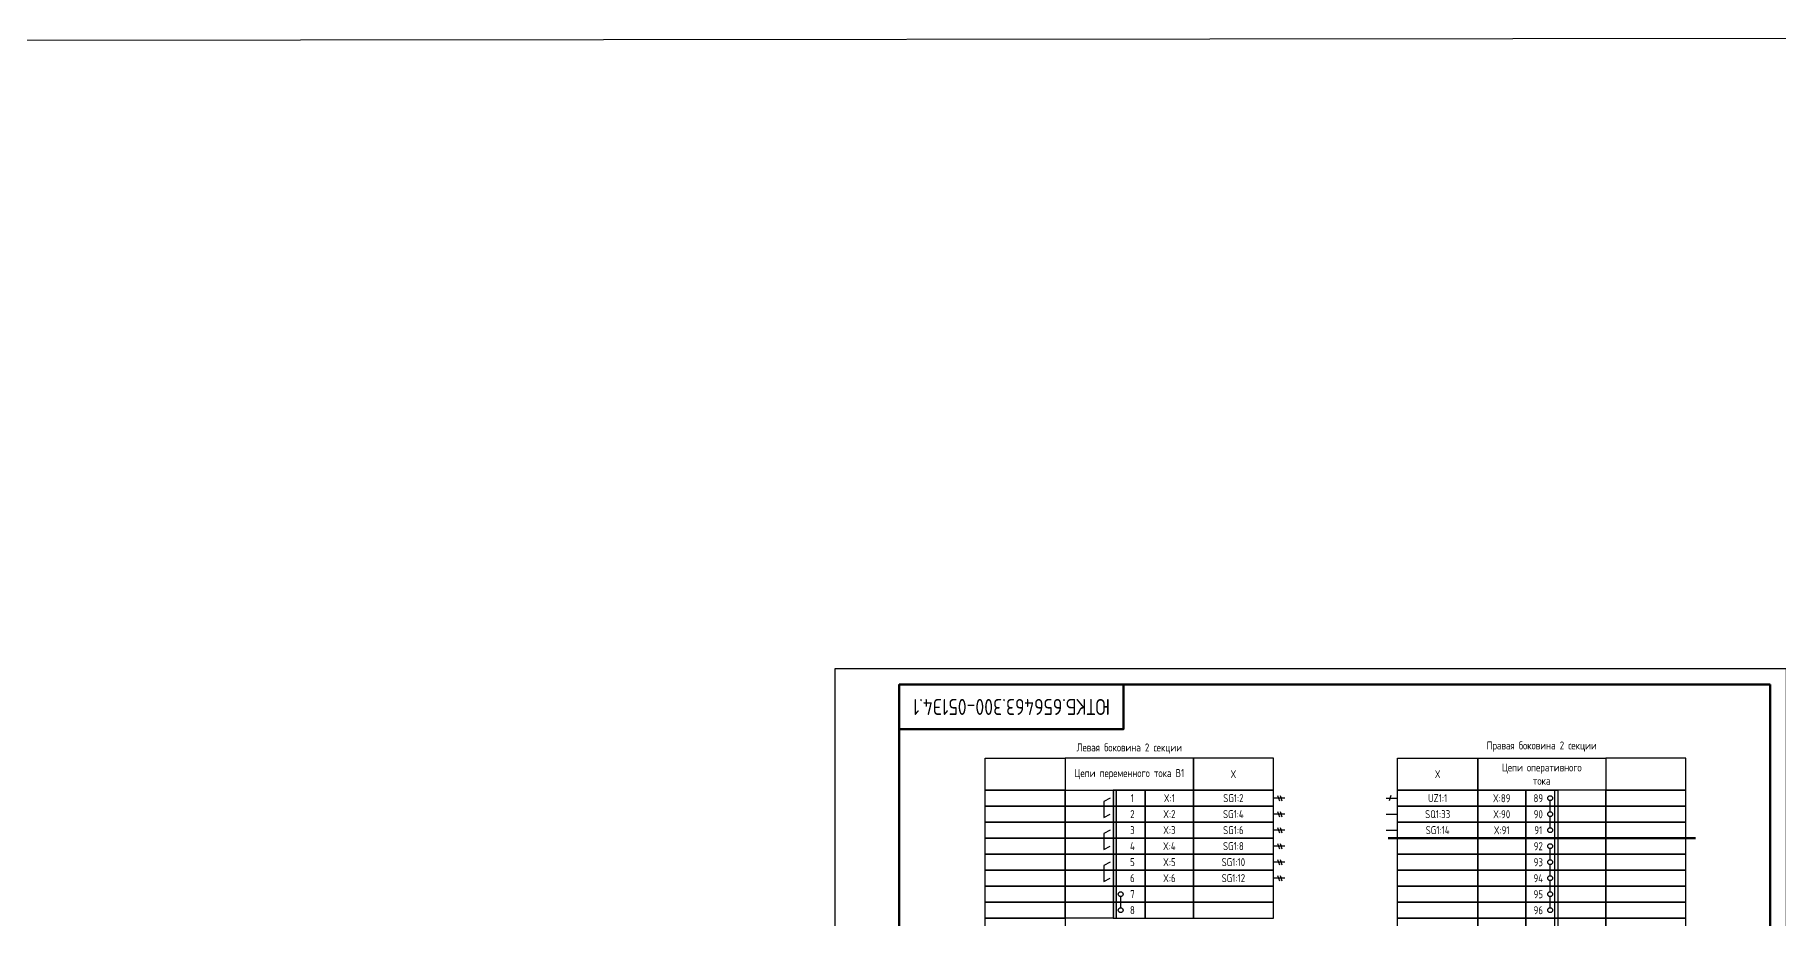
# Model space of a CAD drawing. Header units: millimetres. Extents: x -1043 to 5194, y -96 to 618.
# Drawn here: x 3530 to 4074, y 342 to 618 of the extents above; entities that cross this region are included whole.
import ezdxf

# ---------------------------------------------------------------- set-up
doc = ezdxf.new("R2010")
doc.units = ezdxf.units.MM
doc.styles.add('Gost_type_A', font='GOST_A.TTF')

# ---------------------------------------------------------------- blocks, each defined once
blk = doc.blocks.new('Штамп угловой верхний')
at = {"lineweight": 50}
blk.add_lwpolyline([(0, 0), (70, 0), (70, -14), (0, -14)], close=True, dxfattribs=at)

msp = doc.modelspace()

# ---------------------------------------------------------------- hatches: boundary and pattern name
h = msp.add_hatch(color=256)
h.dxf.hatch_style = 1
h.paths.add_polyline_path([(3866.84, 382), (3867.84, 382), (3867.84, 342), (3866.84, 342)])

# ---------------------------------------------------------------- linework, layer by layer
for p, q in [((3920.46, 379.5), (3916.84, 379.5)), ((3918.13, 380.31), (3918.71, 378.69)), ((3918.93, 380.31), (3919.5, 378.69)), ((3952.03, 379.5), (3955.65, 379.5)), ((3953.56, 380.31), (3952.98, 378.69)), ((3920.46, 374.5), (3916.84, 374.5)), ((3918.13, 375.31), (3918.71, 373.69)), ((3918.13, 370.31), (3918.71, 368.69)), ((3918.93, 375.31), (3919.5, 373.69)), ((3918.93, 370.31), (3919.5, 368.69)), ((3952.03, 374.5), (3955.65, 374.5)), ((3920.46, 369.5), (3916.84, 369.5)), ((3918.13, 365.31), (3918.71, 363.69)), ((3918.93, 365.31), (3919.5, 363.69)), ((3952.03, 369.5), (3955.65, 369.5)), ((3920.46, 364.5), (3916.84, 364.5)), ((3920.46, 359.5), (3916.84, 359.5)), ((3918.13, 360.31), (3918.71, 358.69)), ((3918.93, 360.31), (3919.5, 358.69)), ((3920.46, 354.5), (3916.84, 354.5)), ((3918.13, 355.31), (3918.71, 353.69)), ((3918.93, 355.31), (3919.5, 353.69)), ((3869.14, 345.25), (3869.14, 348.75))]:
    msp.add_line(p, q)
at = {"lineweight": -2}
for p, q in [((4003.28, 375.25), (4003.28, 378.75)), ((4003.28, 370.25), (4003.28, 373.75)), ((4003.28, 360.25), (4003.28, 363.75)), ((4003.28, 355.25), (4003.28, 358.75)), ((4003.28, 350.25), (4003.28, 353.75)), ((4003.28, 345.25), (4003.28, 348.75))]:
    msp.add_line(p, q, dxfattribs=at)
at = {"lineweight": 50}
msp.add_line((3952.65, 367), (4048.65, 367), dxfattribs=at)
for points in [[(-1042.57, 612), (5193.89, 618), (5193.89, -90), (-1042.57, -96)], [(4077, 420), (4077, 0), (3780, 0), (3780, 420)], [(3826.84, 392), (3851.84, 392), (3851.84, 382), (3826.84, 382)], [(3891.84, 392), (3851.84, 392), (3851.84, 382), (3891.84, 382)], [(3916.84, 392), (3891.84, 392), (3891.84, 382), (3916.84, 382)], [(3955.65, 392), (3980.65, 392), (3980.65, 382), (3955.65, 382)], [(3980.65, 392), (4020.65, 392), (4020.65, 382), (3980.65, 382)], [(4045.65, 392), (4020.65, 392), (4020.65, 382), (4045.65, 382)], [(3826.84, 382), (3851.84, 382), (3851.84, 377), (3826.84, 377)], [(3851.84, 382), (3866.84, 382), (3866.84, 377), (3851.84, 377)], [(3876.84, 382), (3866.84, 382), (3866.84, 377), (3876.84, 377)], [(3891.84, 382), (3876.84, 382), (3876.84, 377), (3891.84, 377)], [(3916.84, 382), (3891.84, 382), (3891.84, 377), (3916.84, 377)], [(3955.65, 382), (3980.65, 382), (3980.65, 377), (3955.65, 377)], [(3980.65, 382), (3995.65, 382), (3995.65, 377), (3980.65, 377)], [(3995.65, 382), (4005.65, 382), (4005.65, 377), (3995.65, 377)], [(4020.65, 382), (4005.65, 382), (4005.65, 377), (4020.65, 377)], [(4045.65, 382), (4020.65, 382), (4020.65, 377), (4045.65, 377)], [(3826.84, 377), (3851.84, 377), (3851.84, 372), (3826.84, 372)], [(3851.84, 377), (3866.84, 377), (3866.84, 372), (3851.84, 372)], [(3876.84, 377), (3866.84, 377), (3866.84, 372), (3876.84, 372)], [(3891.84, 377), (3876.84, 377), (3876.84, 372), (3891.84, 372)], [(3916.84, 377), (3891.84, 377), (3891.84, 372), (3916.84, 372)], [(3955.65, 377), (3980.65, 377), (3980.65, 372), (3955.65, 372)], [(3980.65, 377), (3995.65, 377), (3995.65, 372), (3980.65, 372)], [(3995.65, 377), (4005.65, 377), (4005.65, 372), (3995.65, 372)], [(4020.65, 377), (4005.65, 377), (4005.65, 372), (4020.65, 372)], [(4045.65, 377), (4020.65, 377), (4020.65, 372), (4045.65, 372)], [(3826.84, 372), (3851.84, 372), (3851.84, 367), (3826.84, 367)], [(3851.84, 372), (3866.84, 372), (3866.84, 367), (3851.84, 367)], [(3876.84, 372), (3866.84, 372), (3866.84, 367), (3876.84, 367)], [(3891.84, 372), (3876.84, 372), (3876.84, 367), (3891.84, 367)], [(3916.84, 372), (3891.84, 372), (3891.84, 367), (3916.84, 367)], [(3955.65, 372), (3980.65, 372), (3980.65, 367), (3955.65, 367)], [(3980.65, 372), (3995.65, 372), (3995.65, 367), (3980.65, 367)], [(3995.65, 372), (4005.65, 372), (4005.65, 367), (3995.65, 367)], [(4020.65, 372), (4005.65, 372), (4005.65, 367), (4020.65, 367)], [(4045.65, 372), (4020.65, 372), (4020.65, 367), (4045.65, 367)], [(3826.84, 367), (3851.84, 367), (3851.84, 362), (3826.84, 362)], [(3851.84, 367), (3866.84, 367), (3866.84, 362), (3851.84, 362)], [(3876.84, 367), (3866.84, 367), (3866.84, 362), (3876.84, 362)], [(3891.84, 367), (3876.84, 367), (3876.84, 362), (3891.84, 362)], [(3916.84, 367), (3891.84, 367), (3891.84, 362), (3916.84, 362)], [(3955.65, 367), (3980.65, 367), (3980.65, 362), (3955.65, 362)], [(3980.65, 367), (3995.65, 367), (3995.65, 362), (3980.65, 362)], [(3995.65, 367), (4005.65, 367), (4005.65, 362), (3995.65, 362)], [(4020.65, 367), (4005.65, 367), (4005.65, 362), (4020.65, 362)], [(4045.65, 367), (4020.65, 367), (4020.65, 362), (4045.65, 362)], [(3826.84, 362), (3851.84, 362), (3851.84, 357), (3826.84, 357)], [(3851.84, 362), (3866.84, 362), (3866.84, 357), (3851.84, 357)], [(3876.84, 362), (3866.84, 362), (3866.84, 357), (3876.84, 357)], [(3891.84, 362), (3876.84, 362), (3876.84, 357), (3891.84, 357)], [(3916.84, 362), (3891.84, 362), (3891.84, 357), (3916.84, 357)], [(3955.65, 362), (3980.65, 362), (3980.65, 357), (3955.65, 357)], [(3980.65, 362), (3995.65, 362), (3995.65, 357), (3980.65, 357)], [(3995.65, 362), (4005.65, 362), (4005.65, 357), (3995.65, 357)], [(4020.65, 362), (4005.65, 362), (4005.65, 357), (4020.65, 357)], [(4045.65, 362), (4020.65, 362), (4020.65, 357), (4045.65, 357)], [(3826.84, 357), (3851.84, 357), (3851.84, 352), (3826.84, 352)], [(3851.84, 357), (3866.84, 357), (3866.84, 352), (3851.84, 352)], [(3876.84, 357), (3866.84, 357), (3866.84, 352), (3876.84, 352)], [(3891.84, 357), (3876.84, 357), (3876.84, 352), (3891.84, 352)], [(3916.84, 357), (3891.84, 357), (3891.84, 352), (3916.84, 352)], [(3955.65, 357), (3980.65, 357), (3980.65, 352), (3955.65, 352)], [(3980.65, 357), (3995.65, 357), (3995.65, 352), (3980.65, 352)], [(3995.65, 357), (4005.65, 357), (4005.65, 352), (3995.65, 352)], [(4020.65, 357), (4005.65, 357), (4005.65, 352), (4020.65, 352)], [(4045.65, 357), (4020.65, 357), (4020.65, 352), (4045.65, 352)], [(3826.84, 352), (3851.84, 352), (3851.84, 347), (3826.84, 347)], [(3851.84, 352), (3866.84, 352), (3866.84, 347), (3851.84, 347)], [(3876.84, 352), (3866.84, 352), (3866.84, 347), (3876.84, 347)], [(3891.84, 352), (3876.84, 352), (3876.84, 347), (3891.84, 347)], [(3916.84, 352), (3891.84, 352), (3891.84, 347), (3916.84, 347)], [(3955.65, 352), (3980.65, 352), (3980.65, 347), (3955.65, 347)], [(3980.65, 352), (3995.65, 352), (3995.65, 347), (3980.65, 347)], [(3995.65, 352), (4005.65, 352), (4005.65, 347), (3995.65, 347)], [(4020.65, 352), (4005.65, 352), (4005.65, 347), (4020.65, 347)], [(4045.65, 352), (4020.65, 352), (4020.65, 347), (4045.65, 347)], [(3826.84, 347), (3851.84, 347), (3851.84, 342), (3826.84, 342)], [(3851.84, 347), (3866.84, 347), (3866.84, 342), (3851.84, 342)], [(3876.84, 347), (3866.84, 347), (3866.84, 342), (3876.84, 342)], [(3891.84, 347), (3876.84, 347), (3876.84, 342), (3891.84, 342)], [(3916.84, 347), (3891.84, 347), (3891.84, 342), (3916.84, 342)], [(3955.65, 347), (3980.65, 347), (3980.65, 342), (3955.65, 342)], [(3980.65, 347), (3995.65, 347), (3995.65, 342), (3980.65, 342)], [(3995.65, 347), (4005.65, 347), (4005.65, 342), (3995.65, 342)], [(4020.65, 347), (4005.65, 347), (4005.65, 342), (4020.65, 342)], [(4045.65, 347), (4020.65, 347), (4020.65, 342), (4045.65, 342)], [(3826.84, 342), (3851.84, 342), (3851.84, 332), (3826.84, 332)], [(3955.65, 342), (3980.65, 342), (3980.65, 337), (3955.65, 337)], [(3980.65, 342), (3995.65, 342), (3995.65, 337), (3980.65, 337)], [(3995.65, 342), (4005.65, 342), (4005.65, 337), (3995.65, 337)], [(4020.65, 342), (4005.65, 342), (4005.65, 337), (4020.65, 337)], [(4045.65, 342), (4020.65, 342), (4020.65, 337), (4045.65, 337)]]:
    msp.add_lwpolyline(points, close=True)
msp.add_lwpolyline([(4072, 415), (4072, 5), (3800, 5), (3800, 415)], close=True, dxfattribs=at)
for points in [[(3867.84, 342), (3867.84, 382), (3866.84, 382), (3866.84, 342)], [(4004.65, 382), (4004.65, 292)], [(3865.84, 379.5), (3863.84, 378.5), (3863.84, 373.5), (3865.84, 374.5)], [(3865.84, 369.5), (3863.84, 368.5), (3863.84, 363.5), (3865.84, 364.5)], [(3865.84, 359.5), (3863.84, 358.5), (3863.84, 353.5), (3865.84, 354.5)]]:
    msp.add_lwpolyline(points)
at = {"lineweight": -2}
for centre in [(4003.28, 379.5), (4003.28, 374.5), (4003.28, 374.5), (4003.28, 369.5), (4003.28, 369.5), (4003.28, 364.5), (4003.28, 359.5), (4003.28, 354.5), (4003.28, 354.5), (4003.28, 349.5), (4003.28, 349.5), (4003.28, 344.5)]:
    msp.add_circle(centre, 0.75, dxfattribs=at)
for centre in [(3869.14, 349.5), (3869.14, 344.5)]:
    msp.add_circle(centre, 0.75)

# ---------------------------------------------------------------- block references
msp.add_blockref('Штамп угловой верхний', (3800, 415))

# ---------------------------------------------------------------- texts
at = {"insert": (3835, 408), "char_height": 5, "width": 70, "attachment_point": 5, "rotation": 180, "style": 'Gost_type_A'}
msp.add_mtext('ЮТКБ.656463.300-051Э4.1', dxfattribs=at)
at = {"char_height": 2.5, "attachment_point": 5, "style": 'Gost_type_A'}
for s, insert, width in [('Левая боковина 2 секции', (3871.84, 395), 90), ('Правая боковина 2 секции', (4000.65, 395.62), 90), ('Цепи переменного тока В1', (3871.84, 387), 40), ('X', (3904.34, 387), 25), ('X', (3968.15, 387), 25), ('Цепи оперативного \\Pтока ', (4000.65, 387), 40), ('SG1:4', (3904.34, 374.5), 25), ('SG1:2', (3904.34, 379.5), 25), ('SQ1:33', (3968.15, 374.5), 25), ('SG1:6', (3904.34, 369.5), 25), ('SG1:14', (3968.15, 369.5), 25), ('SG1:8', (3904.34, 364.5), 25), ('SG1:10', (3904.34, 359.5), 25), ('SG1:12', (3904.34, 354.5), 25)]:
    msp.add_mtext(s, dxfattribs=dict(at, insert=insert, width=width))
at = {"ltscale": 10, "char_height": 2.5, "attachment_point": 5, "style": 'Gost_type_A'}
for s, insert, width in [('2', (3872.81, 374.5), 8), ('1', (3872.81, 379.5), 8), ('X:2', (3884.34, 374.5), 15), ('X:1', (3884.34, 379.5), 15), ('X:89', (3988.15, 379.47), 15), ('X:90', (3988.15, 374.47), 15), ('89', (3999.58, 379.47), 8), ('90', (3999.58, 374.47), 8), ('3', (3872.81, 369.5), 8), ('X:3', (3884.34, 369.5), 15), ('X:91', (3988.15, 369.47), 15), ('91', (3999.58, 369.47), 8), ('4', (3872.81, 364.5), 8), ('X:4', (3884.34, 364.5), 15), ('92', (3999.58, 364.47), 8), ('5', (3872.81, 359.5), 8), ('X:5', (3884.34, 359.5), 15), ('93', (3999.58, 359.47), 8), ('6', (3872.81, 354.5), 8), ('X:6', (3884.34, 354.5), 15), ('94', (3999.58, 354.47), 8), ('7', (3872.81, 349.5), 8), ('95', (3999.58, 349.47), 8), ('8', (3872.81, 344.5), 8), ('96', (3999.58, 344.47), 8)]:
    msp.add_mtext(s, dxfattribs=dict(at, insert=insert, width=width))
at = {"color": 0, "insert": (3968.15, 379.5), "char_height": 2.5, "width": 25, "attachment_point": 5, "style": 'Gost_type_A'}
msp.add_mtext('UZ1:1', dxfattribs=at)

doc.saveas('drawing.dxf')
